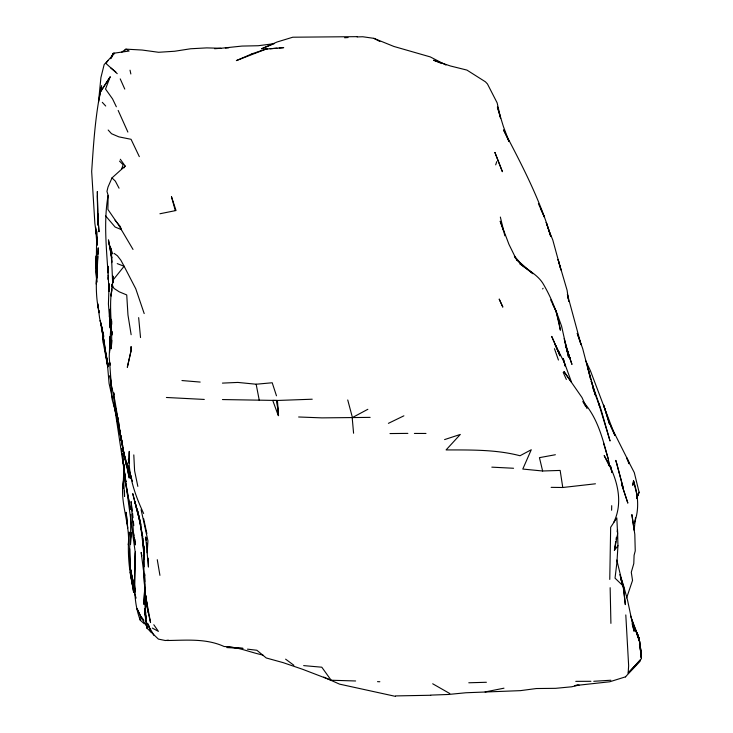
<?xml version="1.0" encoding="UTF-8"?>
<svg xmlns="http://www.w3.org/2000/svg" width="733" height="733" viewBox="0 0 733 733"><rect width="100%" height="100%" fill="white"/><g stroke="black" fill="none" stroke-linecap="round" stroke-linejoin="round"><path stroke-width="1.1" d="M625.799 614.932L628.648 665.756L628.144 673.132L640.798 659.37L628.144 673.132M109.089 291.285L109.125 283.726L108.42 304.012L110.436 328.925M609.764 579.427L610.662 527.274L616.81 517.938L617.607 533.862L614.419 550.336L617.946 545.691L617.525 529.712L617.195 531.883M110.243 365.144L110.271 362.954M130.831 514.41L130.474 544.39L131.418 532.378C128.083 550.987 129.118 570.256 134.405 588.388L132.05 576.844L134.964 592.466M113.908 393.639L113.844 400.062L117.747 423.866L121.98 443.465L119.149 427.834L121.98 443.465M135.321 552.746C135.184 575.258 131.922 598.705 140.287 620.228L144.282 623.829M120.322 159.253L125.178 166.061L111.984 177.908L107.998 187.071L106.963 191.377L108.127 195.372L107.888 209.418L118.499 224.857L133.012 249.431M611.615 510.241L611.716 505.669M108.841 291.056C108.081 259.235 102.547 227.001 108.127 195.372M109.666 350.411L110.078 336.456L109.217 356.769L111.297 384.99L114.861 400.52L123.226 451.015L126.699 466.555L122.915 448.019L129.274 478.072L126.891 466.069M135.348 551.839L134.643 584.797L135.275 590.102M134.927 564.566L134.79 568.744L135.266 552.636L125.343 479.584M97.837 256.504L97.397 266.216M97.938 254.333L98.231 247.818C97.278 269.332 93.934 291.349 99.276 312.524M97.141 271.604L97.141 278.036M112.424 286.841L112.534 284.688M112.644 282.535L112.964 276.075L113.019 282.544M124.216 469.835L123.63 480.61L124.555 496.516L124.5 490.908M124.106 464.74L122.97 488.416L124.225 477.449C118.251 500.19 130.272 522.162 128.394 545.04L129.127 532.103C127.029 554.157 129.283 577.1 136.109 598.119M617.946 545.691L616.984 561.854L615.033 578.163L623.114 585.924L625.331 604.633L623.297 584.723L619.779 574.663M144.813 587.674L143.796 604.313L144.722 588.15L143.686 571.942L141.167 552.416L141.817 555.761M112.754 282.425L112.891 280.244L124.115 266.262L120.89 260.261L117.417 255.78L114.137 253.398M147.15 552.801L147.938 540.798L141.102 509.692M111.792 340.332L111.224 348.771C113.065 328.842 108.521 308.804 111.847 288.939M112.158 334.944L112.387 331.664M111.022 320.449L110.472 328.082L110.133 309.143L110.326 315.96M112.112 287.006L112.891 280.244L111.077 296.031L111.728 290.396M111.086 319.322L109.602 352.555M112.103 286.768L112.891 280.244M635.493 517.608L634.127 530.28L631.883 514.557L634.815 534.339L635.245 550.914L634.1 555.238L633.788 563.595L631.287 572.262L632.533 580.408L626.642 597.871M614.419 550.336L615.729 541.65M616.05 539.479L616.38 537.316M633.678 481.224L632.762 485.319L633.459 480.802L633.678 481.224C638.058 494.766 639.543 509.334 634.347 522.931M613.658 522.537C624.498 500.456 616.077 475.341 604.148 455.578L609.664 466.674L608.133 458.574L603.534 443.181M495.691 164.852L496.736 161.626M121.678 168.92L123.107 164.76L119.525 161.104M111.782 57.147L113.175 53.307L129.155 51.026L125.92 49.138L121.458 52.336M110.17 76.883L100.687 91.506L110.17 76.883L105.525 89.032L112.561 98.918L116.345 106.771M636.629 498.211L639.075 492.145L634.302 472.62L626.587 457.667L628.996 463.732L628.52 461.222L610.085 424.544M636.473 498.495L639.075 492.145L637.38 496.543L633.459 480.802M110.665 58.402L113.175 53.307L114.641 53.289L104.15 64.586L100.916 77.57L98.479 102.272L101.63 85.788C95.382 113.908 93.604 142.834 91.671 171.513L94.859 223.327L96.371 234.569M110.72 58.75L112.241 55.79M542.649 288.958L543.052 288.289M635.218 666.187L636.244 664.529M123.932 167.93L125.178 166.061M108.026 60.546L105.964 63.441L117.234 73.676M640.166 661.212L625.432 676.88M124.528 50.65L125.92 49.138L142.193 50.046L158.585 52.281L174.683 51.246L190.635 48.763L206.743 47.892L220.981 48.277L242.009 46.078L258.172 45.73L274.169 43.678L261.516 48.818L277.074 41.992L292.815 37.209L357.521 36.65M367.847 409.298L352.426 417.553L347.735 399.952M388.398 423.344L403.892 415.822M444.592 439.589L460.306 434.44L446.085 449.925C470.843 449.989 495.847 449.43 520.018 455.743L531.26 449.75L522.785 469.056L542.631 470.998L560.149 470.43L562.77 487.5L595.443 483.798M625.689 676.797L609.7 681.782L574.617 685.63L577.842 684.989M146.078 624.186L147.031 628.208L158.383 639.094L165.346 640.523L168.37 640.184M579.061 685.043L571.667 686.794L555.623 688.333L536.391 688.534L520.403 690.642L465.913 692.758L448.394 694.472L430.931 695.104M159.922 213.761L176.03 210.518L171.467 196.664L175.205 210.334M485.081 691.952L503.983 688.186M555.367 454.735L539.442 457.649L542.631 470.998M222.42 383.112L237.822 382.424L256.156 384.229L272.209 382.763L276.478 395.811M266.858 49.019L264.613 49.203L283.708 47.636L279.218 48.002M270.23 48.745L276.973 48.186M214.604 48.726L220.981 48.277M344.638 37.768L348.038 37.539M225.361 48.021L228.769 47.801M593.748 681.287L610.818 680.233M312.231 399.21L277.431 400.465L222.447 399.558M395.591 695.919L430.711 695.26M357.099 36.925L362.743 36.751L373.867 38.336L393.859 46.445L430.271 56.908L445.976 65.045M468.79 682.78L486.382 682.276M370.138 417.379L321.952 417.874L298.624 416.985M167.298 640.505C186.402 640.275 206.257 638.278 224.133 646.524C237.767 646.717 249.742 652.269 262.927 655.045M389.983 433.56L407.869 433.386M575.762 681.351L590.908 681.305M414.402 433.441L425.983 433.46M551.143 487.353L562.77 487.5M355.624 680.975L331.16 680.242L302.747 669.339L283.103 662.623L266.262 657.977L256.862 650.263L247.461 649.145M204.296 399.439L166.391 397.478M377.522 681.663L379.85 681.745M491.825 467.15L513.558 468.259M226.799 647.578L243.063 648.393L227.496 647.065M181.949 380.546L200.182 382.067M303.654 665.61L321.796 667.204L331.16 680.242M395.371 696.35L339.553 684.136L323.794 677.118M117.234 263.605L124.115 266.262L135.77 288.784L144.19 313.577M441.807 63.56L433.634 60.225L450.355 65.961L466.93 70.084L485.429 81.812L487.463 83.965L497.139 102.858L500.657 118.398L497.405 106.981L503.333 126.342L509.032 141.579L503.516 129.869C521.475 164.219 539.745 198.771 550.694 236.108L546.241 222.484L550.694 236.108M373.867 38.336L379.868 41.488M152.308 628.071L158.401 631.379L153.811 624.745M432.699 683.779L449.796 693.546M352.207 417.801L353.581 433.23M285.613 659.159L293.878 665.271M110.564 67.757L115.814 71.935M111.984 177.908L115.338 181.124L119.058 188.207M102.29 102.336L105.717 106.019M519.184 262.396L516.893 259.894L532.973 273.73L519.779 263.651C528.026 270.239 538.361 275.086 543.666 284.651C551.775 298.826 558.097 313.953 560.369 330.216L556.035 310.829L550.648 299.843M108.172 130.025L111.517 133.718L118.838 136.851L131.051 139.297L139.325 156.651M521.777 264.668L514.392 256.083L515.391 258.098M146.921 626.568L141.918 618.835L137.08 608.802L141.918 618.835M115.008 220.212L120.175 226.36L121.513 229.658L115.145 227.065L105.634 215.914M141.176 616.554L143.906 620.329M154.067 635.538L145.546 620.704L145.107 587.903M585.63 406.54L582.927 401.519C597.432 417.324 602.563 438.316 608.069 458.372M111.947 284.532L113.991 288.408L119.25 291.826L126.736 294.941L127.963 314.961L131.143 334.715M118.16 110.436L127.872 132.068M552.92 304.626L556.21 311.479L556.035 310.829L561.56 326.093L568.551 357.182L564.877 341.99M585.539 360.407L590.395 370.696L614.95 435.549L610.827 426.551M120.221 78.88L124.775 89.087M587.023 408.547L581.975 397.497L563.943 371.512L571.548 382.324L564.593 363.101L555 344.253L559.93 355.432L558.647 351.455L559.865 355.862M516.728 260.151L508.959 244.364L500.19 221.238L503.745 231.536M538.407 203.646L544.427 217.115L540.569 208.456M563.201 372.373L566.362 379.474M634.961 628.932L639.103 638.324L641.348 658.207L640.954 649.942L639.515 643.272M634.228 627.201L637.747 635.163L639.872 642.374L636.675 633.843M634.934 628.337L639.103 638.324L641.283 654.056L640.257 648.586M635.181 629.363L639.103 638.324L639.35 640.532M143.65 513.494C134.542 494.106 127.423 473.097 129.255 451.372L129.274 463.247L128.357 459.215L129.255 462.523M548.66 229.814L552.783 239.975L560.901 269.762M567.14 350.099L571.969 364.42L567.085 350.136M565.409 345.609L568.304 353.059L564.126 338.673M630.554 615.885L637.747 635.163M109.125 243.942L111.828 258.447L108.457 239.874L109.125 243.942L112.717 253.92M592.456 387.042L599.658 406.229L598.284 402.261M631.562 619.303L635.749 630.481M567.076 350.411L570.182 358.776L566.792 349.201M554.46 348.67L558.436 360.04M134.533 588.113L132.123 580.389L130.043 566.38L129.613 548.669L130.043 566.38L133.186 584.393L133.085 583.899L135.211 591.485M580.71 343.667L577.228 333.359L582.698 348.624L590.725 379.566L586.959 364.063M132.407 481.324L123.3 451.601L120.927 435.906L123.3 451.601M140.525 521.804L137.63 513.127L132.746 493.621L141.093 524.984M144.786 610.571L144.511 608.372L144.74 612.495L146.279 618.579M147.965 623.691L150.65 631.864L148.68 625.405M598.623 403.333L610.048 441L601.225 410.168L591.11 380.958L595.508 395.353L587.967 368.085M620.539 577.677L623.114 585.924L616.783 560.012M134.735 589.442L135.394 591.558M620.604 577.769L623.114 585.924M146.38 617.873L144.74 612.495L147.031 628.208L145.07 612.779M131.464 478.044L126.946 462.963L131.253 478.631L128.477 467.736M135.321 591.449L130.392 568.753M620.604 578.09L623.737 588.819L623.297 584.723L627.53 600.162L634.127 631.305L632.13 623.737M138.968 516.032L134.826 501.647L139.838 521.136L142.66 536.776L137.291 509.618L140.589 525.195L144.053 553.342M116.254 414.008L112.186 399.696L110.161 375.626L110.445 379.602M135.202 591.412L132.123 580.389L131.885 577.054M560.91 269.826L558.051 259.427L567.085 290.231L568.716 301.455M122.787 445.847L121.092 439.434L121.476 441.101M565.28 366.262L563.292 358.519L565.088 365.822M146.875 533.688L143.631 518.634M128.449 467.764L130.107 474.398M500.346 217.06L504.835 235.797M581.058 344.693L567.406 294.345L568.121 298.569M113.413 403.077L116.29 415.272M148.258 612.605L150.549 622.592L145.198 593.409L148.258 612.605L147.956 610.635M611.908 472.144L610.461 465.895L611.963 472.556M112.57 399.036L109.089 383.487L107.018 359.427L108.035 365.007M116.538 412.679L117.023 414.86M115.722 408.638L116.199 410.81M115.42 409.875L114.046 403.59L125.911 482.094L123.556 464.997M638.315 637.71L637.6 634.375L638.214 637.655M116.162 414.402L114.586 407.072L116.226 414.86M130.034 70.185L130.85 73.987M131.125 572.812L134.405 588.388M137.841 486.4L134.597 470.815L133.8 454.9M108.099 365.419L100.201 320.486L103.545 335.558L99.624 318.159L97.59 303.416L98.57 308.602M115.686 408.556L116.089 410.581M108.118 365.538L105.332 351.345L103.994 339.187M256.156 384.229L259.271 400.346M103.38 343.301L102.116 327.44L103.38 343.301L107.778 367.031L105.332 351.345L107.128 362.963M98.964 310.682L99.358 312.753M106.148 355.404L108.209 366.326M639.442 644.215L639.854 646.405M157.274 559.691L159.931 575.35M124.977 477.275L123.025 459.719M125.325 479.474L125.682 481.663M126.03 483.862L130.447 509.371L124.601 478.127L123.08 458.803M97.15 282.022L95.556 271.943L96.188 255.817L96.27 268.196L96.683 231.39L97.095 240.497M124.986 477.348L122.942 459.307M139.82 617.177L140.287 620.228M146.188 540.322L145.693 536.959L148.46 567.058L148.185 558.198M146.518 542.567L147.021 545.929M608.372 459.994L609.123 465.492M96.674 236.823L97.123 242.412M145.501 608.995L144.859 588.727L145.436 593.134M145.73 595.343L147.461 608.555C143.411 587.609 143.943 566.206 143.549 544.967L144.062 552.453M122.695 446.928L123.226 451.015L121.806 439.992M118.04 417.563L118.325 419.771M118.609 421.97L119.891 431.884M132.297 511.112L131.088 501.564L133.534 533.294L135.339 544.912L134.899 539.25M121.788 448.743L122.072 450.987M122.356 453.241L122.778 456.613M123.062 458.867L123.492 462.248M115.887 408.29L116.153 410.489M110.161 375.626L110.995 382.379M111.269 384.633L111.828 389.131M121.733 449.164L122.008 451.418M122.283 453.672L122.823 458.18M96.344 233.763L95.583 227.386L97.003 245.518M96.729 236.942L97.123 244.776M111.782 257.439L110.656 247.882L111.792 262.616M639.597 642.74L641.348 658.207M103.5 334.77L103.747 336.978M127.771 528.126L126.158 512.321L127.322 524.031M132.563 513.237L133.012 517.755M133.342 521.145L133.791 525.662M123.043 459.6L124.454 473.985L123.749 465.446M101.869 326.753L103.078 339.177M138.656 317.627L140.525 337.556M109.62 317.966L109.409 315.749L109.611 318.012M109.932 321.283L110.656 329.035M110.014 322.181L110.646 328.97M109.913 321.411L110.61 329.328M142.761 537.885L144.08 553.406M133.626 533.624L133.818 535.85M144.016 566.783L143.741 546.213M144.557 573.582L144.74 575.845M112.616 282.269L111.608 259.115L111.773 261.892M122.64 453.251L122.814 455.468M123.648 465.776L123.95 469.899M142.743 537.912L144.025 559.49M110.912 329.337L110.426 319.368M144.859 588.727L145.088 592.86L144.923 587.27M143.705 546.268L144.034 556.31M610.149 587.701L610.91 623.38M110.628 327.129L110.72 329.355M113.899 392.778L113.982 394.849M144.483 576.761L144.777 586.583M144.758 581.681L144.529 573.866L144.777 585.31M97.617 211.672L98.02 225.297L97.342 191.515L97.617 211.672L97.379 195.674M107.998 266.4L108.127 272.108M107.98 266.262L108.127 272.969M108.172 275.214L108.264 279.685L108.227 277.605M145.235 587.234L145.501 605.33M145.565 612.055L145.61 616.535L145.088 587.976M110.17 321.796L110.28 327.504L110.234 321.897M145.546 612.22L145.61 616.535M111.7 320.917L111.737 324.343M131.079 346.718L131.015 350.759L127.313 367.315L131.189 350.429L131.079 346.718M96.49 280.125L96.353 284.303L97.205 263.99L96.49 280.125M277.431 400.465L272.749 400.42L278.293 415.629L276.946 400.878L278.522 415.638L277.431 400.465M251.914 53.857L236.347 60.61L267.6 48.497L251.914 53.857M499.237 299.192L502.783 306.962L499.237 299.192M553.433 340.314L551.702 336.392L559.93 355.432L553.433 340.314M502.371 171.632L494.922 152.473L502.371 171.632M627.796 502.948L621.557 483.936L627.796 502.948M604.917 409.051L603.598 405.074L609.627 424.425L604.917 409.051M616.994 464.383L615.812 460.388L623.417 488.746L616.994 464.383M133.608 592.053L130.318 572.317L133.608 592.053M122.832 457.383L122.512 454.066L122.814 457.456M134.194 540.313L134.002 538.086L134.194 540.313M98.982 231.674L97.571 212.652L98.982 231.674"/></g></svg>
